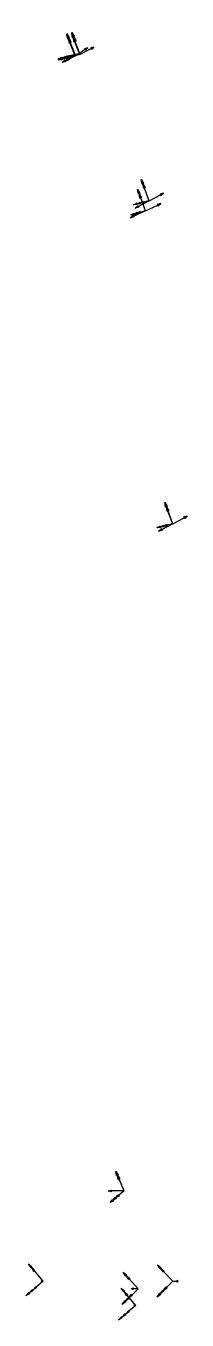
# Model space of a CAD drawing. Header units: millimetres. Extents: x -4559 to 51, y -1000 to 1000.
# Drawn here: x -82.2 to -46.6, y -408.5 to -124.4 of the extents above; entities that cross this region are included whole.
import ezdxf

# ---------------------------------------------------------------- set-up
doc = ezdxf.new("R2010")
doc.units = ezdxf.units.MM
for name, color, linetype in [('PgmDef_1_1', 1, 'Continuous'), ('PgmDef_2_2', 1, 'Continuous'), ('PgmDef_5_5', 1, 'Continuous')]:
    doc.layers.add(name, color=color, linetype=linetype)

# ---------------------------------------------------------------- blocks, each defined once
blk = doc.blocks.new('Kontrollpunkt')
at = {"color": 0}
for q in [(0, 6), (8, 0), (0, 0, 4)]:
    blk.add_line((0, 0), q, dxfattribs=at)
for points in [[(0.25, 8, -0.25), (-0.25, 8, -0.25), (-0.25, 8, 0.25), (0, 10, 0), (-0.25, 8, -0.25), (0.25, 8, 0.25), (0, 10, 0), (0.25, 8, -0.25), (0.25, 8, 0.25), (-0.25, 8, 0.25)], [(0.25, 6, -0.25), (-0.25, 6, -0.25), (-0.25, 6, 0.25), (0, 8, 0), (-0.25, 6, -0.25), (0.25, 6, 0.25), (0, 8, 0), (0.25, 6, -0.25), (0.25, 6, 0.25), (-0.25, 6, 0.25)], [(0.25, 0.25, 4), (-0.25, 0.25, 4), (-0.25, -0.25, 4), (0, 0, 6), (-0.25, 0.25, 4), (0.25, -0.25, 4), (0, 0, 6), (0.25, 0.25, 4), (0.25, -0.25, 4), (-0.25, -0.25, 4)], [(0.25, 0.25, 6), (-0.25, 0.25, 6), (-0.25, -0.25, 6), (0, 0, 8), (-0.25, 0.25, 6), (0.25, -0.25, 6), (0, 0, 8), (0.25, 0.25, 6), (0.25, -0.25, 6), (-0.25, -0.25, 6)], [(0.25, 0.25, 8), (-0.25, 0.25, 8), (-0.25, -0.25, 8), (0, 0, 10), (-0.25, 0.25, 8), (0.25, -0.25, 8), (0, 0, 10), (0.25, 0.25, 8), (0.25, -0.25, 8), (-0.25, -0.25, 8)], [(8, 0.25, -0.25), (8, 0.25, 0.25), (8, -0.25, 0.25), (10, 0, 0), (8, 0.25, 0.25), (8, -0.25, -0.25), (10, 0, 0), (8, 0.25, -0.25), (8, -0.25, -0.25), (8, -0.25, 0.25)]]:
    blk.add_polyline3d(points, dxfattribs=at)

msp = doc.modelspace()

# ---------------------------------------------------------------- block references
at = {"layer": 'PgmDef_1_1', "color": 1, "extrusion": (-0.616658, -0.510015, -0.599681), "xscale": 0.5000000000000001, "yscale": 0.5000000000000001, "zscale": 0.5000000000000001, "rotation": 116.3802281109623}
msp.add_blockref('Kontrollpunkt', (254.36, 150.4, 248.39), dxfattribs=at)
msp.add_blockref('Kontrollpunkt', (254.36, 150.4, 248.39), dxfattribs=at)
at = {"layer": 'PgmDef_1_1', "color": 1, "extrusion": (-0.764528, -0.642788, -0.048172), "xscale": 0.4999999999999999, "yscale": 0.4999999999999999, "zscale": 0.4999999999999999, "rotation": 92.31927931467374}
for p in [(255.73, -39.07, 319.66), (272.93, -19.27, 306.49)]:
    msp.add_blockref('Kontrollpunkt', p, dxfattribs=at)
at = {"layer": 'PgmDef_1_1', "color": 1, "extrusion": (-0.696364, -0.696364, 0.173648), "xscale": 0.4999999999999999, "yscale": 0.4999999999999999, "zscale": 0.4999999999999999, "rotation": 80.14892388341613}
msp.add_blockref('Kontrollpunkt', (247.62, -430.17, 247.13), dxfattribs=at)
at = {"layer": 'PgmDef_1_1', "color": 1, "extrusion": (-0.696364, -0.686546, -0.209122), "xscale": 0.5, "yscale": 0.5, "zscale": 0.5, "rotation": 101.6496164604099}
msp.add_blockref('Kontrollpunkt', (245.67, 41.91, 321.25), dxfattribs=at)
at = {"layer": 'PgmDef_2_2', "color": 1, "extrusion": (-0.743283, -0.185348, -0.642788), "xscale": 0.5, "yscale": 0.5, "zscale": 0.5, "rotation": 78.25754199173615}
msp.add_blockref('Kontrollpunkt', (109.6, 37.46, 100.24), dxfattribs=at)
at = {"layer": 'PgmDef_2_2', "color": 1, "extrusion": (-0.696364, -0.173648, -0.696364), "xscale": 0.5000000000000001, "yscale": 0.5000000000000001, "zscale": 0.5000000000000001}
for p, rotation in [((109.6, 43, 97.34), 80.28160008389146), ((144.67, 77.33, 54.21), 80.28160008389146), ((214.71, 55.51, 92.28), 80.28160008389149), ((214.71, -498.42, 629.75), 80.28160008389149)]:
    msp.add_blockref('Kontrollpunkt', p, dxfattribs=dict(at, rotation=rotation))
at = {"layer": 'PgmDef_2_2', "color": 1, "extrusion": (-0.642788, -0.185348, -0.743283), "xscale": 0.5000000000000001, "yscale": 0.5000000000000001, "zscale": 0.5000000000000001, "rotation": 83.70387452442476}
for p in [(143.07, -720.08, 948.59), (143.07, 40.39, 103.64)]:
    msp.add_blockref('Kontrollpunkt', p, dxfattribs=at)
at = {"layer": 'PgmDef_5_5', "color": 1, "extrusion": (-0.743283, -0.185348, 0.642788), "xscale": 0.5, "yscale": 0.5, "zscale": 0.5, "rotation": 101.7424580082639}
msp.add_blockref('Kontrollpunkt', (109.82, -343.91, -156.83), dxfattribs=at)
at = {"layer": 'PgmDef_5_5', "color": 1, "extrusion": (-0.696364, -0.173648, 0.696364)}
for p, xscale, yscale, zscale, rotation in [((109.82, -330.12, -181.17), 0.5000000000000001, 0.5000000000000001, 0.5000000000000001, 99.71839991610848), ((144.67, -364.41, -224.33), 0.5000000000000001, 0.5000000000000001, 0.5000000000000001, 99.71839991610848), ((214.71, -342.59, -186.27), 0.4999999999999999, 0.4999999999999999, 0.4999999999999999, 99.71839991610858), ((214.71, 272.24, 410.3), 0.4999999999999999, 0.4999999999999999, 0.4999999999999999, 99.71839991610858)]:
    msp.add_blockref('Kontrollpunkt', p, dxfattribs=dict(at, xscale=xscale, yscale=yscale, zscale=zscale, rotation=rotation))
at = {"layer": 'PgmDef_5_5', "color": 1, "extrusion": (-0.642788, -0.185348, 0.743283), "xscale": 0.5000000000000001, "yscale": 0.5000000000000001, "zscale": 0.5000000000000001, "rotation": 96.29612547557522}
for p in [(143.07, 720.08, 948.59), (143.07, -307.98, -193.67)]:
    msp.add_blockref('Kontrollpunkt', p, dxfattribs=at)

doc.saveas('drawing.dxf')
